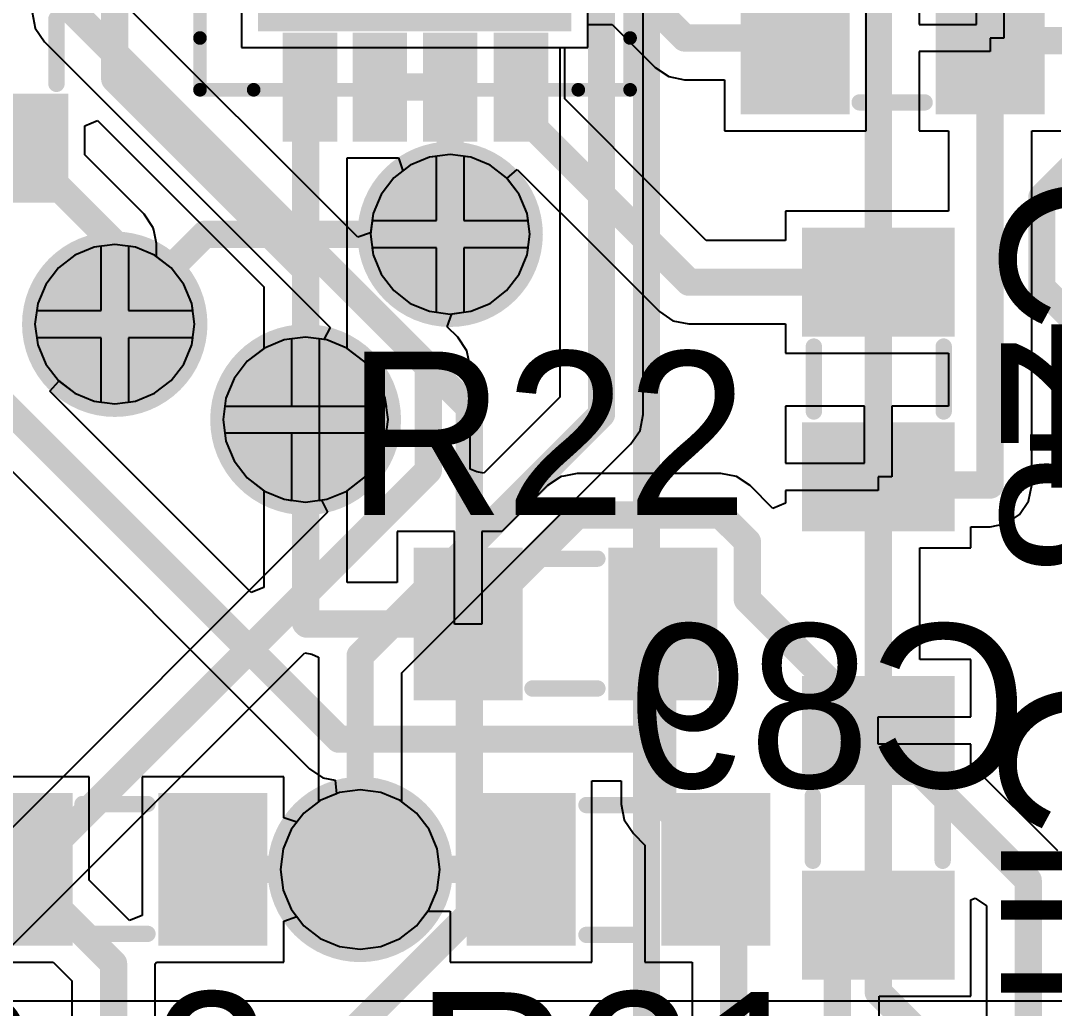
# Model space of a CAD drawing. Header units: millimetres. Extents: x 50.7 to 141.9, y 26.7 to 123.6.
# Drawn here: x 56.78 to 66.41, y 59.16 to 68.36 of the extents above; entities that cross this region are included whole.
import ezdxf

# ---------------------------------------------------------------- set-up
doc = ezdxf.new("R2010")
doc.units = ezdxf.units.MM
for name, color, linetype in [('BottomLayer', 5, 'Continuous'), ('BottomOverlay', 54, 'Continuous'), ('BottomSolder', 6, 'Continuous'), ('InternalPlane1', 76, 'Continuous'), ('InternalPlane3', 216, 'Continuous'), ('Mechanical16', 56, 'Continuous'), ('MidLayer1', 16, 'Continuous'), ('MidLayer2', 76, 'Continuous'), ('MidLayer3', 90, 'Continuous'), ('MidLayer4', 156, 'Continuous'), ('MultiLayer', 9, 'Continuous'), ('TopLayer', 1, 'Continuous'), ('TopOverlay', 2, 'Continuous'), ('TopPaste', 8, 'Continuous'), ('TopSolder', 216, 'Continuous')]:
    doc.layers.add(name, color=color, linetype=linetype)

msp = doc.modelspace()

# ---------------------------------------------------------------- linework, layer by layer
at = {"layer": 'BottomLayer'}
for p, q in [((62.5804, 64.6921), (62.5804, 72.8091)), ((58.8391, 71.3359), (58.8391, 68.1101)), ((59.9209, 66.344), (57.6655, 68.5995)), ((56.8885, 68.4386), (56.9181, 68.2899)), ((56.9181, 68.2899), (57.0023, 68.1639)), ((57.0023, 68.1639), (59.6632, 65.503)), ((58.8391, 68.1101), (61.8034, 68.1101)), ((61.8034, 68.1101), (61.8034, 64.853)), ((60.7822, 67.1132), (60.5899, 67.0878)), ((60.9745, 67.0878), (60.7822, 67.1132)), ((60.5899, 67.0878), (60.4107, 67.0136)), ((61.1537, 67.0136), (60.9745, 67.0878)), ((60.4107, 67.0136), (60.2569, 66.8955)), ((61.3075, 66.8955), (61.1537, 67.0136)), ((60.2569, 66.8955), (60.1388, 66.7417)), ((61.4256, 66.7417), (61.3075, 66.8955)), ((60.1388, 66.7417), (60.0646, 66.5625)), ((61.4998, 66.5625), (61.4256, 66.7417)), ((60.0646, 66.5625), (60.0412, 66.3848)), ((61.5252, 66.3702), (61.4998, 66.5625)), ((60.0412, 66.3848), (59.9209, 66.344)), ((61.4998, 66.1779), (61.5252, 66.3702)), ((57.4657, 66.2496), (57.2865, 66.1754)), ((57.658, 66.275), (57.4657, 66.2496)), ((57.8503, 66.2496), (57.658, 66.275)), ((58.0295, 66.1754), (57.8503, 66.2496)), ((57.2865, 66.1754), (57.1327, 66.0573)), ((58.1833, 66.0573), (58.0295, 66.1754)), ((61.4256, 65.9987), (61.4998, 66.1779)), ((57.1327, 66.0573), (57.0146, 65.9035)), ((58.3014, 65.9035), (58.1833, 66.0573)), ((61.3075, 65.8449), (61.4256, 65.9987)), ((57.0146, 65.9035), (56.9404, 65.7243)), ((58.3756, 65.7243), (58.3014, 65.9035)), ((61.1537, 65.7268), (61.3075, 65.8449)), ((56.9404, 65.7243), (56.915, 65.532)), ((58.401, 65.532), (58.3756, 65.7243)), ((60.9745, 65.6526), (61.1537, 65.7268)), ((60.756, 65.5089), (60.7968, 65.6292)), ((60.7968, 65.6292), (60.9745, 65.6526)), ((56.915, 65.532), (56.9404, 65.3397)), ((58.3756, 65.3397), (58.401, 65.532)), ((59.6632, 65.503), (59.6071, 65.3891)), ((60.8537, 65.4112), (60.756, 65.5089)), ((59.2371, 65.3854), (59.0517, 65.3086)), ((59.309, 65.3949), (59.2371, 65.3854)), ((59.309, 64.77), (59.309, 65.3949)), ((59.6071, 65.3891), (59.563, 65.3949)), ((59.563, 65.3949), (59.563, 64.643)), ((60.9379, 65.2852), (60.8537, 65.4112)), ((56.9404, 65.3397), (57.0146, 65.1605)), ((58.3014, 65.1605), (58.3756, 65.3397)), ((59.0517, 65.3086), (58.8925, 65.1865)), ((60.9675, 65.1366), (60.9379, 65.2852)), ((58.8925, 65.1865), (58.7704, 65.0273)), ((57.0146, 65.1605), (57.1327, 65.0067)), ((58.1833, 65.0067), (58.3014, 65.1605)), ((60.9675, 64.1829), (60.9675, 65.1366)), ((57.1327, 65.0067), (57.2865, 64.8886)), ((58.0295, 64.8886), (58.1833, 65.0067)), ((58.7704, 65.0273), (58.6936, 64.8419)), ((57.2865, 64.8886), (57.4657, 64.8144)), ((57.4657, 64.8144), (57.658, 64.789)), ((57.658, 64.789), (57.8503, 64.8144)), ((57.8503, 64.8144), (58.0295, 64.8886)), ((58.6936, 64.8419), (58.6841, 64.77)), ((61.8034, 64.853), (61.0947, 64.1442)), ((58.6841, 64.77), (59.309, 64.77)), ((59.563, 64.643), (59.563, 63.8911)), ((62.5508, 64.5434), (62.5804, 64.6921)), ((59.309, 64.516), (58.6841, 64.516)), ((58.6841, 64.516), (58.6936, 64.4441)), ((59.309, 63.8911), (59.309, 64.516)), ((62.4666, 64.4174), (62.5508, 64.5434)), ((58.6936, 64.4441), (58.7704, 64.2587)), ((60.3325, 62.2833), (62.4666, 64.4174)), ((58.7704, 64.2587), (58.8925, 64.0995)), ((61.0296, 64.1572), (60.9675, 64.1829)), ((61.0947, 64.1442), (61.0296, 64.1572)), ((58.8925, 64.0995), (59.0517, 63.9774)), ((59.0517, 63.9774), (59.2371, 63.9006)), ((59.2371, 63.9006), (59.309, 63.8911)), ((59.563, 63.8911), (59.5839, 63.8939)), ((59.5839, 63.8939), (59.6401, 63.78)), ((59.6401, 63.78), (56.1925, 60.3325)), ((56.6281, 59.6693), (59.4283, 62.4695)), ((59.4283, 62.4695), (59.4934, 62.4565)), ((59.4934, 62.4565), (59.5555, 62.4308)), ((59.5555, 62.4308), (59.5555, 61.0824)), ((60.3325, 61.0824), (60.3325, 62.2833)), ((59.5555, 61.0824), (59.4187, 60.9773)), ((60.4693, 60.9773), (60.3325, 61.0824)), ((59.4187, 60.9773), (59.3006, 60.8235)), ((60.5874, 60.8235), (60.4693, 60.9773)), ((59.3006, 60.8235), (59.2264, 60.6443)), ((60.6616, 60.6443), (60.5874, 60.8235)), ((59.2264, 60.6443), (59.201, 60.452)), ((60.687, 60.452), (60.6616, 60.6443)), ((59.201, 60.452), (59.2264, 60.2597)), ((60.6616, 60.2597), (60.687, 60.452)), ((59.2264, 60.2597), (59.3006, 60.0805)), ((60.5874, 60.0805), (60.6616, 60.2597)), ((59.3006, 60.0805), (59.4187, 59.9267)), ((60.4693, 59.9267), (60.5874, 60.0805)), ((59.4187, 59.9267), (59.5725, 59.8086)), ((60.3155, 59.8086), (60.4693, 59.9267)), ((59.5725, 59.8086), (59.7517, 59.7344)), ((60.1363, 59.7344), (60.3155, 59.8086)), ((59.7517, 59.7344), (59.944, 59.709)), ((59.944, 59.709), (60.1363, 59.7344)), ((67.8367, 59.2259), (56.5539, 59.2259))]:
    msp.add_line(p, q, dxfattribs=at)
at = {"layer": 'BottomLayer', "const_width": 0.254}
for points in [[(57.277, 68.4386), (57.277, 73.3188)], [(62.1919, 64.6921), (62.1919, 72.8091)], [(57.277, 68.4386), (60.579, 65.1366)], [(60.579, 64.1696), (60.579, 65.1366)], [(59.944, 62.4442), (62.1919, 64.6921)], [(56.3534, 59.944), (60.579, 64.1696)], [(59.944, 60.452), (59.944, 62.4442)]]:
    msp.add_lwpolyline(points, dxfattribs=at)
at = {"layer": 'BottomLayer'}
for points, const_width in [([(57.2135, 68.4386, 1), (57.3405, 68.4386, 1)], 0.127), ([(57.2135, 68.4386, 1), (57.3405, 68.4386, 1)], 0.127), ([(60.5409, 66.3702, 1), (61.0235, 66.3702, 1)], 0.4826), ([(57.4167, 65.532, 1), (57.8993, 65.532, 1)], 0.4826), ([(60.5155, 65.1366, 1), (60.6425, 65.1366, 1)], 0.127), ([(60.5155, 65.1366, 1), (60.6425, 65.1366, 1)], 0.127), ([(59.182, 64.643, 1), (59.69, 64.643, 1)], 0.508), ([(62.1284, 64.6921, 1), (62.2554, 64.6921, 1)], 0.127), ([(62.1284, 64.6921, 1), (62.2554, 64.6921, 1)], 0.127), ([(60.5155, 64.1696, 1), (60.6425, 64.1696, 1)], 0.127), ([(60.5155, 64.1696, 1), (60.6425, 64.1696, 1)], 0.127), ([(59.8805, 62.4442, 1), (60.0075, 62.4442, 1)], 0.127), ([(59.8805, 62.4442, 1), (60.0075, 62.4442, 1)], 0.127), ([(59.7027, 60.452, 1), (60.1853, 60.452, 1)], 0.4826), ([(59.8805, 60.452, 1), (60.0075, 60.452, 1)], 0.127)]:
    msp.add_lwpolyline(points, format="xyb", close=True, dxfattribs=dict(at, const_width=const_width))
at = {"layer": 'BottomSolder'}
for points, const_width in [([(60.4901, 66.3702, 1), (61.0743, 66.3702, 1)], 0.5842), ([(57.3659, 65.532, 1), (57.9501, 65.532, 1)], 0.5842), ([(59.1312, 64.643, 1), (59.7408, 64.643, 1)], 0.6096), ([(59.6519, 60.452, 1), (60.2361, 60.452, 1)], 0.5842)]:
    msp.add_lwpolyline(points, format="xyb", close=True, dxfattribs=dict(at, const_width=const_width))
msp.add_solid([(58.9915, 71.1835), (58.9915, 68.2625), (61.9125, 71.1835), (61.9125, 68.2625)], dxfattribs=at)
at = {"layer": 'InternalPlane1'}
for points, const_width in [([(60.3504, 66.3702, 1), (61.214, 66.3702, 1)], 0.8636), ([(57.2262, 65.532, 1), (58.0898, 65.532, 1)], 0.8636), ([(58.9915, 64.643, 1), (59.8805, 64.643, 1)], 0.889), ([(59.5122, 60.452, 1), (60.3758, 60.452, 1)], 0.8636)]:
    msp.add_lwpolyline(points, format="xyb", close=True, dxfattribs=dict(at, const_width=const_width))
at = {"layer": 'InternalPlane3'}
for points, const_width in [([(60.3504, 66.3702, 1), (61.214, 66.3702, 1)], 0.8636), ([(57.2262, 65.532, 1), (58.0898, 65.532, 1)], 0.8636), ([(58.9915, 64.643, 1), (59.8805, 64.643, 1)], 0.889), ([(59.5122, 60.452, 1), (60.3758, 60.452, 1)], 0.8636)]:
    msp.add_lwpolyline(points, format="xyb", close=True, dxfattribs=dict(at, const_width=const_width))
at = {"layer": 'Mechanical16', "const_width": 0.127}
for points in [[(58.452, 67.7164), (58.452, 71.723)], [(62.4586, 67.7164), (62.4586, 71.723)], [(58.452, 67.7164), (62.4586, 67.7164)]]:
    msp.add_lwpolyline(points, dxfattribs=at)
at = {"layer": 'Mechanical16', "const_width": 0.0635}
for points in [[(58.4202, 67.7164, 1), (58.4837, 67.7164, 1)], [(58.4202, 67.7164, 1), (58.4837, 67.7164, 1)], [(62.4268, 67.7164, 1), (62.4903, 67.7164, 1)], [(62.4268, 67.7164, 1), (62.4903, 67.7164, 1)]]:
    msp.add_lwpolyline(points, format="xyb", close=True, dxfattribs=at)
at = {"layer": 'MidLayer1', "const_width": 0.254}
for points in [[(64.77, 59.309), (64.77, 72.644)], [(57.658, 65.532), (58.4962, 66.3702)], [(58.4962, 66.3702), (60.7822, 66.3702)], [(64.77, 59.309), (69.469, 54.61)]]:
    msp.add_lwpolyline(points, dxfattribs=at)
at = {"layer": 'MidLayer1'}
for points, const_width in [([(60.5409, 66.3702, 1), (61.0235, 66.3702, 1)], 0.4826), ([(58.4327, 66.3702, 1), (58.5597, 66.3702, 1)], 0.127), ([(58.4327, 66.3702, 1), (58.5597, 66.3702, 1)], 0.127), ([(60.7187, 66.3702, 1), (60.8457, 66.3702, 1)], 0.127), ([(57.4167, 65.532, 1), (57.8993, 65.532, 1)], 0.4826), ([(57.5945, 65.532, 1), (57.7215, 65.532, 1)], 0.127), ([(59.182, 64.643, 1), (59.69, 64.643, 1)], 0.508), ([(59.7027, 60.452, 1), (60.1853, 60.452, 1)], 0.4826), ([(64.7065, 59.309, 1), (64.8335, 59.309, 1)], 0.127), ([(64.7065, 59.309, 1), (64.8335, 59.309, 1)], 0.127)]:
    msp.add_lwpolyline(points, format="xyb", close=True, dxfattribs=dict(at, const_width=const_width))
at = {"layer": 'MidLayer2', "const_width": 0.254}
for points in [[(62.611, 57.3168), (62.611, 79.581)], [(57.277, 68.4386), (57.277, 75.057)], [(57.277, 68.4386), (60.96, 64.7556)], [(66.294, 66.7148), (66.8892, 67.31)], [(66.294, 65.8732), (66.294, 66.7148)], [(66.294, 65.8732), (68.5402, 63.627)], [(60.96, 60.0312), (60.96, 64.7556)], [(59.555, 58.6262), (60.96, 60.0312)]]:
    msp.add_lwpolyline(points, dxfattribs=at)
at = {"layer": 'MidLayer2'}
for points, const_width in [([(57.2135, 68.4386, 1), (57.3405, 68.4386, 1)], 0.127), ([(57.2135, 68.4386, 1), (57.3405, 68.4386, 1)], 0.127), ([(60.5409, 66.3702, 1), (61.0235, 66.3702, 1)], 0.4826), ([(66.2305, 66.7148, 1), (66.3575, 66.7148, 1)], 0.127), ([(66.2305, 66.7148, 1), (66.3575, 66.7148, 1)], 0.127), ([(57.4167, 65.532, 1), (57.8993, 65.532, 1)], 0.4826), ([(66.2305, 65.8732, 1), (66.3575, 65.8732, 1)], 0.127), ([(66.2305, 65.8732, 1), (66.3575, 65.8732, 1)], 0.127), ([(59.182, 64.643, 1), (59.69, 64.643, 1)], 0.508), ([(60.8965, 64.7556, 1), (61.0235, 64.7556, 1)], 0.127), ([(60.8965, 64.7556, 1), (61.0235, 64.7556, 1)], 0.127), ([(59.7027, 60.452, 1), (60.1853, 60.452, 1)], 0.4826), ([(60.8965, 60.0312, 1), (61.0235, 60.0312, 1)], 0.127), ([(60.8965, 60.0312, 1), (61.0235, 60.0312, 1)], 0.127)]:
    msp.add_lwpolyline(points, format="xyb", close=True, dxfattribs=dict(at, const_width=const_width))
at = {"layer": 'MidLayer3'}
for p, q in [((58.8391, 71.3359), (58.8391, 68.1101)), ((62.0649, 68.1101), (62.0649, 71.3359)), ((58.8391, 68.1101), (62.0649, 68.1101)), ((60.5899, 67.0878), (60.4107, 67.0136)), ((60.6552, 67.0964), (60.5899, 67.0878)), ((60.6552, 66.4972), (60.6552, 67.0964)), ((60.9745, 67.0878), (60.9092, 67.0964)), ((60.9092, 67.0964), (60.9092, 66.4972)), ((61.1537, 67.0136), (60.9745, 67.0878)), ((60.4107, 67.0136), (60.2569, 66.8955)), ((61.3075, 66.8955), (61.1537, 67.0136)), ((60.2569, 66.8955), (60.1388, 66.7417)), ((61.4256, 66.7417), (61.3075, 66.8955)), ((60.1388, 66.7417), (60.0646, 66.5625)), ((61.4998, 66.5625), (61.4256, 66.7417)), ((60.0646, 66.5625), (60.056, 66.4972)), ((61.5084, 66.4972), (61.4998, 66.5625)), ((60.056, 66.4972), (60.6552, 66.4972)), ((60.9092, 66.4972), (61.5084, 66.4972)), ((57.4657, 66.2496), (57.2865, 66.1754)), ((57.531, 66.2582), (57.4657, 66.2496)), ((57.531, 65.659), (57.531, 66.2582)), ((57.8503, 66.2496), (57.785, 66.2582)), ((57.785, 66.2582), (57.785, 65.659)), ((58.0295, 66.1754), (57.8503, 66.2496)), ((57.2865, 66.1754), (57.1327, 66.0573)), ((58.1833, 66.0573), (58.0295, 66.1754)), ((60.6552, 66.2432), (60.056, 66.2432)), ((60.056, 66.2432), (60.0646, 66.1779)), ((60.0646, 66.1779), (60.1388, 65.9987)), ((60.6552, 65.644), (60.6552, 66.2432)), ((61.5084, 66.2432), (60.9092, 66.2432)), ((60.9092, 66.2432), (60.9092, 65.644)), ((61.4256, 65.9987), (61.4998, 66.1779)), ((61.4998, 66.1779), (61.5084, 66.2432)), ((57.1327, 66.0573), (57.0146, 65.9035)), ((58.3014, 65.9035), (58.1833, 66.0573)), ((60.1388, 65.9987), (60.2569, 65.8449)), ((61.3075, 65.8449), (61.4256, 65.9987)), ((57.0146, 65.9035), (56.9404, 65.7243)), ((58.3756, 65.7243), (58.3014, 65.9035)), ((60.2569, 65.8449), (60.4107, 65.7268)), ((61.1537, 65.7268), (61.3075, 65.8449)), ((56.9404, 65.7243), (56.9318, 65.659)), ((58.3842, 65.659), (58.3756, 65.7243)), ((60.4107, 65.7268), (60.5899, 65.6526)), ((60.9745, 65.6526), (61.1537, 65.7268)), ((56.9318, 65.659), (57.531, 65.659)), ((57.785, 65.659), (58.3842, 65.659)), ((60.5899, 65.6526), (60.6552, 65.644)), ((60.9092, 65.644), (60.9745, 65.6526)), ((57.531, 65.405), (56.9318, 65.405)), ((56.9318, 65.405), (56.9404, 65.3397)), ((57.531, 64.8058), (57.531, 65.405)), ((58.3842, 65.405), (57.785, 65.405)), ((57.785, 65.405), (57.785, 64.8058)), ((58.3756, 65.3397), (58.3842, 65.405)), ((59.2371, 65.3854), (59.0517, 65.3086)), ((59.436, 65.4116), (59.2371, 65.3854)), ((59.6349, 65.3854), (59.436, 65.4116)), ((59.8203, 65.3086), (59.6349, 65.3854)), ((56.9404, 65.3397), (57.0146, 65.1605)), ((58.3014, 65.1605), (58.3756, 65.3397)), ((59.0517, 65.3086), (58.8925, 65.1865)), ((59.9795, 65.1865), (59.8203, 65.3086)), ((58.8925, 65.1865), (58.7704, 65.0273)), ((60.1016, 65.0273), (59.9795, 65.1865)), ((57.0146, 65.1605), (57.1327, 65.0067)), ((58.1833, 65.0067), (58.3014, 65.1605)), ((57.1327, 65.0067), (57.2865, 64.8886)), ((58.0295, 64.8886), (58.1833, 65.0067)), ((58.7704, 65.0273), (58.6936, 64.8419)), ((60.1784, 64.8419), (60.1016, 65.0273)), ((57.2865, 64.8886), (57.4657, 64.8144)), ((57.4657, 64.8144), (57.531, 64.8058)), ((57.785, 64.8058), (57.8503, 64.8144)), ((57.8503, 64.8144), (58.0295, 64.8886)), ((58.6936, 64.8419), (58.6674, 64.643)), ((60.2046, 64.643), (60.1784, 64.8419)), ((58.6674, 64.643), (58.6936, 64.4441)), ((60.1784, 64.4441), (60.2046, 64.643)), ((58.6936, 64.4441), (58.7704, 64.2587)), ((60.1016, 64.2587), (60.1784, 64.4441)), ((58.7704, 64.2587), (58.8925, 64.0995)), ((59.9795, 64.0995), (60.1016, 64.2587)), ((58.8925, 64.0995), (59.0517, 63.9774)), ((59.8203, 63.9774), (59.9795, 64.0995)), ((59.0517, 63.9774), (59.2371, 63.9006)), ((59.6349, 63.9006), (59.8203, 63.9774)), ((59.2371, 63.9006), (59.436, 63.8744)), ((59.436, 63.8744), (59.6349, 63.9006)), ((59.7517, 61.1696), (59.5725, 61.0954)), ((59.944, 61.195), (59.7517, 61.1696)), ((60.1363, 61.1696), (59.944, 61.195)), ((60.3155, 61.0954), (60.1363, 61.1696)), ((59.5725, 61.0954), (59.4187, 60.9773)), ((60.4693, 60.9773), (60.3155, 61.0954)), ((59.4187, 60.9773), (59.3006, 60.8235)), ((60.5874, 60.8235), (60.4693, 60.9773)), ((59.3006, 60.8235), (59.2264, 60.6443)), ((60.6616, 60.6443), (60.5874, 60.8235)), ((59.2264, 60.6443), (59.201, 60.452)), ((60.687, 60.452), (60.6616, 60.6443)), ((59.201, 60.452), (59.2264, 60.2597)), ((60.6616, 60.2597), (60.687, 60.452)), ((59.2264, 60.2597), (59.3006, 60.0805)), ((60.5874, 60.0805), (60.6616, 60.2597)), ((59.3006, 60.0805), (59.4187, 59.9267)), ((60.4693, 59.9267), (60.5874, 60.0805)), ((59.4187, 59.9267), (59.5725, 59.8086)), ((60.3155, 59.8086), (60.4693, 59.9267)), ((59.5725, 59.8086), (59.7517, 59.7344)), ((60.1363, 59.7344), (60.3155, 59.8086)), ((59.7517, 59.7344), (59.944, 59.709)), ((59.944, 59.709), (60.1363, 59.7344))]:
    msp.add_line(p, q, dxfattribs=at)
for points, const_width in [([(60.5409, 66.3702, 1), (61.0235, 66.3702, 1)], 0.4826), ([(57.4167, 65.532, 1), (57.8993, 65.532, 1)], 0.4826), ([(59.182, 64.643, 1), (59.69, 64.643, 1)], 0.508), ([(59.7027, 60.452, 1), (60.1853, 60.452, 1)], 0.4826)]:
    msp.add_lwpolyline(points, format="xyb", close=True, dxfattribs=dict(at, const_width=const_width))
at = {"layer": 'MidLayer4'}
for p, q in [((58.8391, 71.3359), (58.8391, 68.1101)), ((62.0649, 68.1101), (62.0649, 71.3359)), ((58.8391, 68.1101), (62.0649, 68.1101)), ((60.7822, 67.1132), (60.5899, 67.0878)), ((60.9745, 67.0878), (60.7822, 67.1132)), ((60.5899, 67.0878), (60.4107, 67.0136)), ((61.1537, 67.0136), (60.9745, 67.0878)), ((60.4107, 67.0136), (60.2569, 66.8955)), ((61.3075, 66.8955), (61.1537, 67.0136)), ((60.2569, 66.8955), (60.1388, 66.7417)), ((61.4256, 66.7417), (61.3075, 66.8955)), ((60.1388, 66.7417), (60.0646, 66.5625)), ((61.4998, 66.5625), (61.4256, 66.7417)), ((60.0646, 66.5625), (60.0392, 66.3702)), ((61.5252, 66.3702), (61.4998, 66.5625)), ((60.0392, 66.3702), (60.0646, 66.1779)), ((61.4998, 66.1779), (61.5252, 66.3702)), ((57.4657, 66.2496), (57.2865, 66.1754)), ((57.658, 66.275), (57.4657, 66.2496)), ((57.8503, 66.2496), (57.658, 66.275)), ((58.0295, 66.1754), (57.8503, 66.2496)), ((57.2865, 66.1754), (57.1327, 66.0573)), ((58.1833, 66.0573), (58.0295, 66.1754)), ((60.0646, 66.1779), (60.1388, 65.9987)), ((61.4256, 65.9987), (61.4998, 66.1779)), ((57.1327, 66.0573), (57.0146, 65.9035)), ((58.3014, 65.9035), (58.1833, 66.0573)), ((60.1388, 65.9987), (60.2569, 65.8449)), ((61.3075, 65.8449), (61.4256, 65.9987)), ((57.0146, 65.9035), (56.9404, 65.7243)), ((58.3756, 65.7243), (58.3014, 65.9035)), ((60.2569, 65.8449), (60.4107, 65.7268)), ((61.1537, 65.7268), (61.3075, 65.8449)), ((56.9404, 65.7243), (56.915, 65.532)), ((58.401, 65.532), (58.3756, 65.7243)), ((60.4107, 65.7268), (60.5899, 65.6526)), ((60.9745, 65.6526), (61.1537, 65.7268)), ((60.5899, 65.6526), (60.7822, 65.6272)), ((60.7822, 65.6272), (60.9745, 65.6526)), ((56.915, 65.532), (56.9404, 65.3397)), ((58.3756, 65.3397), (58.401, 65.532)), ((59.2371, 65.3854), (59.0517, 65.3086)), ((59.309, 65.3949), (59.2371, 65.3854)), ((59.309, 64.77), (59.309, 65.3949)), ((59.6349, 65.3854), (59.563, 65.3949)), ((59.563, 65.3949), (59.563, 64.77)), ((59.8203, 65.3086), (59.6349, 65.3854)), ((56.9404, 65.3397), (57.0146, 65.1605)), ((58.3014, 65.1605), (58.3756, 65.3397)), ((59.0517, 65.3086), (58.8925, 65.1865)), ((59.9795, 65.1865), (59.8203, 65.3086)), ((58.8925, 65.1865), (58.7704, 65.0273)), ((60.1016, 65.0273), (59.9795, 65.1865)), ((57.0146, 65.1605), (57.1327, 65.0067)), ((58.1833, 65.0067), (58.3014, 65.1605)), ((57.1327, 65.0067), (57.2865, 64.8886)), ((58.0295, 64.8886), (58.1833, 65.0067)), ((58.7704, 65.0273), (58.6936, 64.8419)), ((60.1784, 64.8419), (60.1016, 65.0273)), ((57.2865, 64.8886), (57.4657, 64.8144)), ((57.4657, 64.8144), (57.658, 64.789)), ((57.658, 64.789), (57.8503, 64.8144)), ((57.8503, 64.8144), (58.0295, 64.8886)), ((58.6936, 64.8419), (58.6841, 64.77)), ((60.1879, 64.77), (60.1784, 64.8419)), ((58.6841, 64.77), (59.309, 64.77)), ((59.563, 64.77), (60.1879, 64.77)), ((59.309, 64.516), (58.6841, 64.516)), ((58.6841, 64.516), (58.6936, 64.4441)), ((59.309, 63.8911), (59.309, 64.516)), ((60.1879, 64.516), (59.563, 64.516)), ((59.563, 64.516), (59.563, 63.8911)), ((60.1784, 64.4441), (60.1879, 64.516)), ((58.6936, 64.4441), (58.7704, 64.2587)), ((60.1016, 64.2587), (60.1784, 64.4441)), ((58.7704, 64.2587), (58.8925, 64.0995)), ((59.9795, 64.0995), (60.1016, 64.2587)), ((58.8925, 64.0995), (59.0517, 63.9774)), ((59.8203, 63.9774), (59.9795, 64.0995)), ((59.0517, 63.9774), (59.2371, 63.9006)), ((59.6349, 63.9006), (59.8203, 63.9774)), ((59.2371, 63.9006), (59.309, 63.8911)), ((59.563, 63.8911), (59.6349, 63.9006)), ((59.7517, 61.1696), (59.5725, 61.0954)), ((59.944, 61.195), (59.7517, 61.1696)), ((60.1363, 61.1696), (59.944, 61.195)), ((60.3155, 61.0954), (60.1363, 61.1696)), ((59.5725, 61.0954), (59.4187, 60.9773)), ((60.4693, 60.9773), (60.3155, 61.0954)), ((59.4187, 60.9773), (59.3006, 60.8235)), ((60.5874, 60.8235), (60.4693, 60.9773)), ((59.3006, 60.8235), (59.2264, 60.6443)), ((60.6616, 60.6443), (60.5874, 60.8235)), ((59.2264, 60.6443), (59.201, 60.452)), ((60.687, 60.452), (60.6616, 60.6443)), ((59.201, 60.452), (59.2264, 60.2597)), ((60.6616, 60.2597), (60.687, 60.452)), ((59.2264, 60.2597), (59.3006, 60.0805)), ((60.5874, 60.0805), (60.6616, 60.2597)), ((59.3006, 60.0805), (59.4187, 59.9267)), ((60.4693, 59.9267), (60.5874, 60.0805)), ((59.4187, 59.9267), (59.5725, 59.8086)), ((60.3155, 59.8086), (60.4693, 59.9267)), ((59.5725, 59.8086), (59.7517, 59.7344)), ((60.1363, 59.7344), (60.3155, 59.8086)), ((59.7517, 59.7344), (59.944, 59.709)), ((59.944, 59.709), (60.1363, 59.7344))]:
    msp.add_line(p, q, dxfattribs=at)
for points, const_width in [([(60.5409, 66.3702, 1), (61.0235, 66.3702, 1)], 0.4826), ([(57.4167, 65.532, 1), (57.8993, 65.532, 1)], 0.4826), ([(59.182, 64.643, 1), (59.69, 64.643, 1)], 0.508), ([(59.7027, 60.452, 1), (60.1853, 60.452, 1)], 0.4826)]:
    msp.add_lwpolyline(points, format="xyb", close=True, dxfattribs=dict(at, const_width=const_width))
at = {"layer": 'MultiLayer'}
for points, const_width in [([(60.5409, 66.3702, 1), (61.0235, 66.3702, 1)], 0.4826), ([(57.4167, 65.532, 1), (57.8993, 65.532, 1)], 0.4826), ([(59.182, 64.643, 1), (59.69, 64.643, 1)], 0.508), ([(59.7027, 60.452, 1), (60.1853, 60.452, 1)], 0.4826)]:
    msp.add_lwpolyline(points, format="xyb", close=True, dxfattribs=dict(at, const_width=const_width))
at = {"layer": 'TopLayer'}
for p, q in [((64.6574, 67.3354), (64.6574, 69.0626)), ((65.151, 69.0626), (65.151, 68.326)), ((65.6844, 68.326), (65.6844, 69.0626)), ((65.9384, 69.0626), (65.9384, 68.199)), ((62.0649, 68.1101), (62.0649, 68.326)), ((62.0649, 68.326), (62.2902, 68.326)), ((62.2902, 68.326), (62.6919, 67.9243)), ((65.151, 68.326), (65.6844, 68.326)), ((65.9384, 68.199), (65.8114, 68.199)), ((65.8114, 68.199), (65.8114, 68.072)), ((61.849, 67.6308), (61.849, 68.1101)), ((61.849, 68.1101), (62.0649, 68.1101)), ((65.8114, 68.072), (65.151, 68.072)), ((65.151, 68.072), (65.151, 67.3354)), ((62.6919, 67.9243), (62.8179, 67.8401)), ((62.8179, 67.8401), (62.9666, 67.8105)), ((62.9666, 67.8105), (63.3366, 67.8105)), ((63.3366, 67.8105), (63.3366, 67.3354)), ((62.7587, 66.7211), (61.849, 67.6308)), ((57.3786, 67.3821), (57.4959, 67.4307)), ((57.4959, 67.4307), (59.0475, 65.8791)), ((57.3786, 67.1118), (57.3786, 67.3821)), ((63.3366, 67.3354), (64.6574, 67.3354)), ((65.151, 67.3354), (65.4229, 67.3354)), ((65.4229, 67.3354), (65.4229, 66.5844)), ((66.1999, 64.0334), (66.1999, 67.3354)), ((66.1999, 67.3354), (66.4718, 67.3354)), ((57.9327, 66.5577), (57.3786, 67.1118)), ((59.8245, 66.04), (59.8245, 67.0814)), ((59.8245, 67.0814), (60.3015, 67.0814)), ((60.3015, 67.0814), (60.3423, 66.9611)), ((60.3423, 66.9611), (60.2569, 66.8955)), ((61.3118, 66.89), (61.4073, 66.9737)), ((61.4073, 66.9737), (62.2093, 66.1717)), ((60.2569, 66.8955), (60.1388, 66.7417)), ((61.4256, 66.7417), (61.3118, 66.89)), ((60.1388, 66.7417), (60.0646, 66.5625)), ((61.4998, 66.5625), (61.4256, 66.7417)), ((63.1673, 66.3125), (62.7587, 66.7211)), ((62.7587, 66.7211), (62.7587, 66.7211)), ((58.0169, 66.4317), (57.9327, 66.5577)), ((60.0646, 66.5625), (60.0392, 66.3702)), ((61.5252, 66.3702), (61.4998, 66.5625)), ((65.4229, 66.5844), (63.9064, 66.5844)), ((63.9064, 66.5844), (63.9064, 66.3125)), ((58.0218, 66.407), (58.0169, 66.4317)), ((58.0465, 66.283), (58.0218, 66.407)), ((60.0392, 66.3702), (60.0646, 66.1779)), ((61.4998, 66.1779), (61.5252, 66.3702)), ((58.0465, 66.1624), (58.0465, 66.283)), ((63.9064, 66.3125), (63.1673, 66.3125)), ((58.1833, 66.0573), (58.0465, 66.1624)), ((60.0646, 66.1779), (60.1388, 65.9987)), ((61.4256, 65.9987), (61.4998, 66.1779)), ((62.2093, 66.1717), (62.2093, 66.1717)), ((62.2093, 66.1717), (62.7317, 65.6493)), ((58.3014, 65.9035), (58.1833, 66.0573)), ((59.8245, 65.3054), (59.8245, 66.04)), ((60.1388, 65.9987), (60.2569, 65.8449)), ((61.3075, 65.8449), (61.4256, 65.9987)), ((58.3756, 65.7243), (58.3014, 65.9035)), ((59.0475, 65.8791), (59.0475, 65.3054)), ((60.2569, 65.8449), (60.4107, 65.7268)), ((61.1537, 65.7268), (61.3075, 65.8449)), ((58.401, 65.532), (58.3756, 65.7243)), ((60.4107, 65.7268), (60.5899, 65.6526)), ((60.9745, 65.6526), (61.1537, 65.7268)), ((60.5899, 65.6526), (60.7822, 65.6272)), ((60.7822, 65.6272), (60.9745, 65.6526)), ((62.7317, 65.6493), (62.8577, 65.5651)), ((58.3756, 65.3397), (58.401, 65.532)), ((62.8577, 65.5651), (63.0064, 65.5355)), ((63.0064, 65.5355), (63.9064, 65.5355)), ((63.9064, 65.5355), (63.9064, 65.2636)), ((58.3014, 65.1605), (58.3756, 65.3397)), ((59.0475, 65.3054), (58.8925, 65.1865)), ((59.9795, 65.1865), (59.8245, 65.3054)), ((58.8925, 65.1865), (58.7704, 65.0273)), ((60.1016, 65.0273), (59.9795, 65.1865)), ((63.9064, 65.2636), (65.4229, 65.2636)), ((65.4229, 65.2636), (65.4229, 64.77)), ((58.1833, 65.0067), (58.3014, 65.1605)), ((57.0545, 64.9069), (57.1382, 65.0024)), ((57.1382, 65.0024), (57.2865, 64.8886)), ((58.0295, 64.8886), (58.1833, 65.0067)), ((58.7704, 65.0273), (58.6936, 64.8419)), ((60.1784, 64.8419), (60.1016, 65.0273)), ((58.9302, 63.0312), (57.0545, 64.9069)), ((57.2865, 64.8886), (57.4657, 64.8144)), ((57.4657, 64.8144), (57.658, 64.789)), ((57.658, 64.789), (57.8503, 64.8144)), ((57.8503, 64.8144), (58.0295, 64.8886)), ((58.6936, 64.8419), (58.6841, 64.77)), ((60.1879, 64.77), (60.1784, 64.8419)), ((58.6841, 64.77), (60.1879, 64.77)), ((64.643, 64.77), (63.9064, 64.77)), ((63.9064, 64.77), (63.9064, 64.2366)), ((64.643, 64.2366), (64.643, 64.77)), ((65.4229, 64.77), (64.897, 64.77)), ((64.897, 64.77), (64.897, 64.1096)), ((60.1879, 64.516), (58.6841, 64.516)), ((58.6841, 64.516), (58.6936, 64.4441)), ((60.1784, 64.4441), (60.1879, 64.516)), ((56.3858, 64.4768), (59.4716, 61.391)), ((58.6936, 64.4441), (58.7704, 64.2587)), ((60.1016, 64.2587), (60.1784, 64.4441)), ((58.7704, 64.2587), (58.8925, 64.0995)), ((59.9795, 64.0995), (60.1016, 64.2587)), ((63.9064, 64.2366), (64.643, 64.2366)), ((61.965, 64.1425), (61.841, 64.1178)), ((63.3022, 64.1425), (61.965, 64.1425)), ((63.4509, 64.1129), (63.3022, 64.1425)), ((58.8925, 64.0995), (59.0475, 63.9806)), ((59.8245, 63.9806), (59.9795, 64.0995)), ((61.8163, 64.1129), (61.6903, 64.0287)), ((61.841, 64.1178), (61.8163, 64.1129)), ((63.5769, 64.0287), (63.4509, 64.1129)), ((64.897, 64.1096), (64.77, 64.1096)), ((64.77, 64.1096), (64.77, 63.9826)), ((66.1703, 63.8847), (66.1999, 64.0334)), ((59.0475, 63.9806), (59.0475, 63.0798)), ((59.8245, 63.1265), (59.8245, 63.9806)), ((61.6903, 64.0287), (61.2632, 63.6016)), ((63.7891, 63.8165), (63.5769, 64.0287)), ((64.77, 63.9826), (63.9064, 63.9826)), ((63.9064, 63.9826), (63.9064, 63.8651)), ((63.9064, 63.8651), (63.7891, 63.8165)), ((66.0861, 63.7587), (66.1703, 63.8847)), ((65.9601, 63.6745), (66.0861, 63.7587)), ((65.6336, 63.4492), (65.6336, 63.6449)), ((65.6336, 63.6449), (65.8114, 63.6449)), ((65.8114, 63.6449), (65.9601, 63.6745)), ((60.822, 63.6016), (60.2886, 63.6016)), ((60.2886, 63.6016), (60.2886, 63.1265)), ((60.822, 62.738), (60.822, 63.6016)), ((61.2632, 63.6016), (61.076, 63.6016)), ((61.076, 63.6016), (61.076, 62.738)), ((65.1585, 62.4078), (65.1585, 63.4492)), ((65.1585, 63.4492), (65.6336, 63.4492)), ((59.0475, 63.0798), (58.9302, 63.0312)), ((60.2886, 63.1265), (59.8245, 63.1265)), ((61.076, 62.738), (60.822, 62.738)), ((65.6336, 62.4078), (65.1585, 62.4078)), ((65.6336, 61.8744), (65.6336, 62.4078)), ((64.77, 61.6204), (64.77, 61.8744)), ((64.77, 61.8744), (65.6336, 61.8744)), ((65.6336, 61.6204), (64.77, 61.6204)), ((65.6336, 61.4332), (65.6336, 61.6204)), ((66.4417, 60.6251), (65.6336, 61.4332)), ((59.4716, 61.391), (59.5976, 61.3068)), ((57.4184, 61.3156), (56.2685, 61.3156)), ((57.4184, 60.352), (57.4184, 61.3156)), ((59.2328, 61.3156), (57.912, 61.3156)), ((57.912, 61.3156), (57.912, 60.0243)), ((59.2328, 60.9327), (59.2328, 61.3156)), ((59.5976, 61.3068), (59.7109, 61.2843)), ((59.7109, 61.2843), (59.7233, 61.1579)), ((62.103, 59.5884), (62.103, 61.2772)), ((62.103, 61.2772), (62.3749, 61.2772)), ((62.3749, 61.2772), (62.3749, 61.0616)), ((59.7233, 61.1579), (59.5725, 61.0954)), ((59.5725, 61.0954), (59.4187, 60.9773)), ((62.3749, 61.0616), (62.4045, 60.9129)), ((59.4187, 60.9773), (59.3531, 60.8919)), ((59.3531, 60.8919), (59.2328, 60.9327)), ((62.4045, 60.9129), (62.4887, 60.7869)), ((62.4887, 60.7869), (62.5966, 60.679)), ((62.5966, 60.679), (62.5966, 59.5884)), ((57.7947, 59.9757), (57.4184, 60.352)), ((65.6336, 60.1685), (65.6729, 60.1848)), ((65.6729, 60.1848), (65.7785, 60.1142)), ((65.6336, 59.2726), (65.6336, 60.1685)), ((65.7785, 60.1142), (65.7785, 51.9769)), ((57.912, 60.0243), (57.7947, 59.9757)), ((59.2328, 59.9713), (59.3531, 60.0121)), ((59.3531, 60.0121), (59.4187, 59.9267)), ((60.4693, 59.9267), (60.5744, 60.0635)), ((60.5744, 60.0635), (60.7822, 60.0635)), ((60.7822, 60.0635), (60.7822, 59.5884)), ((59.2328, 59.5884), (59.2328, 59.9713)), ((59.4187, 59.9267), (59.5725, 59.8086)), ((60.3155, 59.8086), (60.4693, 59.9267)), ((59.5725, 59.8086), (59.7517, 59.7344)), ((60.1363, 59.7344), (60.3155, 59.8086)), ((59.7517, 59.7344), (59.944, 59.709)), ((59.944, 59.709), (60.1363, 59.7344)), ((56.4269, 59.5884), (57.0832, 59.5884)), ((57.0832, 59.5884), (57.2585, 59.4131)), ((58.0355, 59.574), (58.0473, 59.5884)), ((58.0355, 58.2968), (58.0355, 59.574)), ((58.0473, 59.5884), (59.2328, 59.5884)), ((60.7822, 59.5884), (62.103, 59.5884)), ((62.5966, 59.5884), (63.0353, 59.5884)), ((63.0353, 59.5884), (63.0353, 57.2994)), ((57.2585, 59.4131), (57.2585, 58.2799)), ((64.7775, 54.2244), (64.7775, 59.2726)), ((64.7775, 59.2726), (65.6336, 59.2726))]:
    msp.add_line(p, q, dxfattribs=at)
at = {"layer": 'TopLayer', "const_width": 0.254}
for points in [[(57.658, 67.818), (57.658, 70.048)], [(62.4332, 68.7324), (62.9666, 68.199)], [(62.9666, 68.199), (63.997, 68.199)], [(65.8114, 64.0334), (65.8114, 68.199)], [(65.8368, 68.1736), (67.564, 68.1736)], [(57.658, 67.818), (59.436, 66.04)], [(59.436, 67.7008), (59.447, 67.7118)], [(59.436, 66.04), (59.436, 67.7008)], [(60.127, 67.7418), (60.7822, 67.7418)], [(60.7822, 66.3702), (60.7822, 67.7418)], [(61.4426, 67.4878), (61.4426, 67.7418)], [(61.4426, 67.4878), (62.484, 66.4464)], [(56.642, 67.299), (57.658, 66.283)], [(62.484, 66.4464), (63.0064, 65.924)], [(57.658, 65.532), (57.658, 66.283)], [(55.2704, 66.1416), (59.7463, 61.6657)], [(59.436, 64.643), (59.436, 66.04)], [(63.0064, 65.924), (64.77, 65.924)], [(59.436, 62.749), (59.436, 64.643)], [(64.77, 61.7474), (64.77, 64.1096)], [(64.77, 64.1096), (64.8462, 64.0334)], [(64.8462, 64.0334), (65.8114, 64.0334)], [(60.949, 62.738), (61.965, 63.754)], [(61.965, 63.754), (63.3022, 63.754)], [(63.3022, 63.754), (63.5508, 63.5054)], [(63.5508, 62.9666), (63.5508, 63.5054)], [(63.5508, 62.9666), (64.77, 61.7474)], [(59.436, 62.749), (59.447, 62.738)], [(59.447, 62.738), (60.949, 62.738)], [(62.7634, 61.6657), (62.7634, 62.738)], [(64.77, 61.7474), (66.167, 60.3504)], [(59.7463, 61.6657), (62.7634, 61.6657)], [(62.7634, 61.0616), (62.7634, 61.6657)], [(62.7634, 61.0616), (63.246, 60.579)], [(56.769, 60.452), (57.647, 59.574)], [(58.547, 60.452), (60.198, 60.452)], [(60.198, 60.452), (61.468, 60.452)], [(63.3205, 60.3775), (63.4238, 60.2742)], [(66.167, 51.816), (66.167, 60.3504)], [(63.4238, 56.5658), (63.4238, 60.2742)], [(64.389, 59.552), (64.77, 59.933)], [(57.647, 57.531), (57.647, 59.574)], [(64.389, 53.594), (64.389, 59.552)]]:
    msp.add_lwpolyline(points, dxfattribs=at)
at = {"layer": 'TopLayer'}
for points, const_width in [([(62.9031, 68.199, 1), (63.0301, 68.199, 1)], 0.127), ([(62.9031, 68.199, 1), (63.0301, 68.199, 1)], 0.127), ([(63.9335, 68.199, 1), (64.0605, 68.199, 1)], 0.127), ([(65.7479, 68.199, 1), (65.8749, 68.199, 1)], 0.127), ([(65.7733, 68.1736, 1), (65.9003, 68.1736, 1)], 0.127), ([(57.5945, 67.818, 1), (57.7215, 67.818, 1)], 0.127), ([(57.5945, 67.818, 1), (57.7215, 67.818, 1)], 0.127), ([(59.3725, 67.7008, 1), (59.4995, 67.7008, 1)], 0.127), ([(59.3725, 67.7008, 1), (59.4995, 67.7008, 1)], 0.127), ([(59.3835, 67.7118, 1), (59.5105, 67.7118, 1)], 0.127), ([(60.0635, 67.7418, 1), (60.1905, 67.7418, 1)], 0.127), ([(60.7187, 67.7418, 1), (60.8457, 67.7418, 1)], 0.127), ([(60.7187, 67.7418, 1), (60.8457, 67.7418, 1)], 0.127), ([(61.3791, 67.7418, 1), (61.5061, 67.7418, 1)], 0.127), ([(61.3791, 67.4878, 1), (61.5061, 67.4878, 1)], 0.127), ([(61.3791, 67.4878, 1), (61.5061, 67.4878, 1)], 0.127), ([(60.5409, 66.3702, 1), (61.0235, 66.3702, 1)], 0.4826), ([(62.4205, 66.4464, 1), (62.5475, 66.4464, 1)], 0.127), ([(62.4205, 66.4464, 1), (62.5475, 66.4464, 1)], 0.127), ([(60.7187, 66.3702, 1), (60.8457, 66.3702, 1)], 0.127), ([(57.5945, 66.283, 1), (57.7215, 66.283, 1)], 0.127), ([(57.5945, 66.283, 1), (57.7215, 66.283, 1)], 0.127), ([(59.3725, 66.04, 1), (59.4995, 66.04, 1)], 0.127), ([(59.3725, 66.04, 1), (59.4995, 66.04, 1)], 0.127), ([(59.3725, 66.04, 1), (59.4995, 66.04, 1)], 0.127), ([(57.4167, 65.532, 1), (57.8993, 65.532, 1)], 0.4826), ([(62.9429, 65.924, 1), (63.0699, 65.924, 1)], 0.127), ([(62.9429, 65.924, 1), (63.0699, 65.924, 1)], 0.127), ([(64.7065, 65.924, 1), (64.8335, 65.924, 1)], 0.127), ([(57.5945, 65.532, 1), (57.7215, 65.532, 1)], 0.127), ([(59.182, 64.643, 1), (59.69, 64.643, 1)], 0.508), ([(59.3725, 64.643, 1), (59.4995, 64.643, 1)], 0.127), ([(59.3725, 64.643, 1), (59.4995, 64.643, 1)], 0.127), ([(64.7065, 64.1096, 1), (64.8335, 64.1096, 1)], 0.127), ([(64.7065, 64.1096, 1), (64.8335, 64.1096, 1)], 0.127), ([(64.7827, 64.0334, 1), (64.9097, 64.0334, 1)], 0.127), ([(64.7827, 64.0334, 1), (64.9097, 64.0334, 1)], 0.127), ([(65.7479, 64.0334, 1), (65.8749, 64.0334, 1)], 0.127), ([(65.7479, 64.0334, 1), (65.8749, 64.0334, 1)], 0.127), ([(61.9015, 63.754, 1), (62.0285, 63.754, 1)], 0.127), ([(61.9015, 63.754, 1), (62.0285, 63.754, 1)], 0.127), ([(63.2387, 63.754, 1), (63.3657, 63.754, 1)], 0.127), ([(63.2387, 63.754, 1), (63.3657, 63.754, 1)], 0.127), ([(63.4873, 63.5054, 1), (63.6143, 63.5054, 1)], 0.127), ([(63.4873, 63.5054, 1), (63.6143, 63.5054, 1)], 0.127), ([(63.4873, 62.9666, 1), (63.6143, 62.9666, 1)], 0.127), ([(63.4873, 62.9666, 1), (63.6143, 62.9666, 1)], 0.127), ([(59.3725, 62.749, 1), (59.4995, 62.749, 1)], 0.127), ([(59.3725, 62.749, 1), (59.4995, 62.749, 1)], 0.127), ([(59.3835, 62.738, 1), (59.5105, 62.738, 1)], 0.127), ([(59.3835, 62.738, 1), (59.5105, 62.738, 1)], 0.127), ([(60.8855, 62.738, 1), (61.0125, 62.738, 1)], 0.127), ([(60.8855, 62.738, 1), (61.0125, 62.738, 1)], 0.127), ([(62.6999, 62.738, 1), (62.8269, 62.738, 1)], 0.127), ([(64.7065, 61.7474, 1), (64.8335, 61.7474, 1)], 0.127), ([(64.7065, 61.7474, 1), (64.8335, 61.7474, 1)], 0.127), ([(64.7065, 61.7474, 1), (64.8335, 61.7474, 1)], 0.127), ([(59.6828, 61.6657, 1), (59.8098, 61.6657, 1)], 0.127), ([(59.6828, 61.6657, 1), (59.8098, 61.6657, 1)], 0.127), ([(62.6999, 61.6657, 1), (62.8269, 61.6657, 1)], 0.127), ([(62.6999, 61.6657, 1), (62.8269, 61.6657, 1)], 0.127), ([(62.6999, 61.6657, 1), (62.8269, 61.6657, 1)], 0.127), ([(62.6999, 61.0616, 1), (62.8269, 61.0616, 1)], 0.127), ([(62.6999, 61.0616, 1), (62.8269, 61.0616, 1)], 0.127), ([(59.7027, 60.452, 1), (60.1853, 60.452, 1)], 0.4826), ([(63.1825, 60.579, 1), (63.3095, 60.579, 1)], 0.127), ([(56.7055, 60.452, 1), (56.8325, 60.452, 1)], 0.127), ([(58.4835, 60.452, 1), (58.6105, 60.452, 1)], 0.127), ([(60.1345, 60.452, 1), (60.2615, 60.452, 1)], 0.127), ([(60.1345, 60.452, 1), (60.2615, 60.452, 1)], 0.127), ([(61.4045, 60.452, 1), (61.5315, 60.452, 1)], 0.127), ([(63.257, 60.3775, 1), (63.384, 60.3775, 1)], 0.127), ([(66.1035, 60.3504, 1), (66.2305, 60.3504, 1)], 0.127), ([(66.1035, 60.3504, 1), (66.2305, 60.3504, 1)], 0.127), ([(63.3603, 60.2742, 1), (63.4873, 60.2742, 1)], 0.127), ([(63.3603, 60.2742, 1), (63.4873, 60.2742, 1)], 0.127), ([(64.7065, 59.933, 1), (64.8335, 59.933, 1)], 0.127), ([(57.5835, 59.574, 1), (57.7105, 59.574, 1)], 0.127), ([(57.5835, 59.574, 1), (57.7105, 59.574, 1)], 0.127), ([(64.3255, 59.552, 1), (64.4525, 59.552, 1)], 0.127), ([(64.3255, 59.552, 1), (64.4525, 59.552, 1)], 0.127)]:
    msp.add_lwpolyline(points, format="xyb", close=True, dxfattribs=dict(at, const_width=const_width))
for points in [[(63.5906, 67.5894), (64.4034, 67.5894), (63.5906, 68.8086), (64.4034, 68.8086)], [(65.405, 67.5894), (66.2178, 67.5894), (65.405, 68.8086), (66.2178, 68.8086)], [(59.3246, 68.1482), (59.3246, 67.3354), (59.6294, 68.1482), (59.6294, 67.3354)], [(59.9746, 68.1482), (59.9746, 67.3354), (60.2794, 68.1482), (60.2794, 67.3354)], [(60.6298, 68.1482), (60.6298, 67.3354), (60.9346, 68.1482), (60.9346, 67.3354)], [(61.2902, 68.1482), (61.2902, 67.3354), (61.595, 68.1482), (61.595, 67.3354)], [(57.1246, 66.7656), (57.1246, 67.5784), (55.9054, 66.7656), (55.9054, 67.5784)], [(64.1604, 66.3304), (64.1604, 65.5176), (65.3796, 66.3304), (65.3796, 65.5176)], [(64.1604, 64.516), (64.1604, 63.7032), (65.3796, 64.516), (65.3796, 63.7032)], [(60.5426, 62.1284), (61.3554, 62.1284), (60.5426, 63.3476), (61.3554, 63.3476)], [(62.357, 62.1284), (63.1698, 62.1284), (62.357, 63.3476), (63.1698, 63.3476)], [(65.3796, 61.341), (65.3796, 62.1538), (64.1604, 61.341), (64.1604, 62.1538)], [(56.3516, 59.8424), (57.1644, 59.8424), (56.3516, 61.0616), (57.1644, 61.0616)], [(58.166, 59.8424), (58.9788, 59.8424), (58.166, 61.0616), (58.9788, 61.0616)], [(61.849, 61.0616), (61.0362, 61.0616), (61.849, 59.8424), (61.0362, 59.8424)], [(63.6634, 61.0616), (62.8506, 61.0616), (63.6634, 59.8424), (62.8506, 59.8424)], [(65.3796, 59.5266), (65.3796, 60.3394), (64.1604, 59.5266), (64.1604, 60.3394)]]:
    msp.add_solid(points, dxfattribs=at)
at = {"layer": 'TopOverlay'}
for points, const_width in [([(57.115, 67.772), (57.115, 68.3768)], 0.1524), ([(58.452, 67.7164), (58.452, 68.199)], 0.127), ([(62.4586, 67.7164), (62.4586, 68.199)], 0.127), ([(58.452, 67.7164), (58.952, 67.7164)], 0.127), ([(61.976, 67.7164), (62.4586, 67.7164)], 0.127), ([(64.597, 67.599), (65.2018, 67.599)], 0.1524), ([(64.17, 64.7192), (64.17, 65.324)], 0.1524), ([(65.3796, 64.7192), (65.3796, 65.324)], 0.1524), ([(61.549, 63.3476), (62.1538, 63.3476)], 0.1524), ([(61.549, 62.138), (62.1538, 62.138)], 0.1524), ([(64.1604, 60.533), (64.1604, 61.1378)], 0.1524), ([(65.37, 60.533), (65.37, 61.1378)], 0.1524), ([(57.358, 61.0616), (57.9628, 61.0616)], 0.1524), ([(62.0522, 61.052), (62.657, 61.052)], 0.1524), ([(57.358, 59.852), (57.9628, 59.852)], 0.1524), ([(62.0522, 59.8424), (62.657, 59.8424)], 0.1524)]:
    msp.add_lwpolyline(points, dxfattribs=dict(at, const_width=const_width))
for points, const_width in [([(57.0769, 68.3768, 1), (57.1531, 68.3768, 1)], 0.0762), ([(58.4202, 68.199, 1), (58.4837, 68.199, 1)], 0.0635), ([(62.4268, 68.199, 1), (62.4903, 68.199, 1)], 0.0635), ([(57.0769, 67.772, 1), (57.1531, 67.772, 1)], 0.0762), ([(58.4202, 67.7164, 1), (58.4837, 67.7164, 1)], 0.0635), ([(58.4202, 67.7164, 1), (58.4837, 67.7164, 1)], 0.0635), ([(58.9203, 67.7164, 1), (58.9838, 67.7164, 1)], 0.0635), ([(61.9442, 67.7164, 1), (62.0077, 67.7164, 1)], 0.0635), ([(62.4268, 67.7164, 1), (62.4903, 67.7164, 1)], 0.0635), ([(62.4268, 67.7164, 1), (62.4903, 67.7164, 1)], 0.0635), ([(64.5589, 67.599, 1), (64.6351, 67.599, 1)], 0.0762), ([(65.1637, 67.599, 1), (65.2399, 67.599, 1)], 0.0762), ([(64.1319, 65.324, 1), (64.2081, 65.324, 1)], 0.0762), ([(65.3415, 65.324, 1), (65.4177, 65.324, 1)], 0.0762), ([(64.1319, 64.7192, 1), (64.2081, 64.7192, 1)], 0.0762), ([(65.3415, 64.7192, 1), (65.4177, 64.7192, 1)], 0.0762), ([(61.5109, 63.3476, 1), (61.5871, 63.3476, 1)], 0.0762), ([(62.1157, 63.3476, 1), (62.1919, 63.3476, 1)], 0.0762), ([(61.5109, 62.138, 1), (61.5871, 62.138, 1)], 0.0762), ([(62.1157, 62.138, 1), (62.1919, 62.138, 1)], 0.0762), ([(64.1223, 61.1378, 1), (64.1985, 61.1378, 1)], 0.0762), ([(65.3319, 61.1378, 1), (65.4081, 61.1378, 1)], 0.0762), ([(57.3199, 61.0616, 1), (57.3961, 61.0616, 1)], 0.0762), ([(57.9247, 61.0616, 1), (58.0009, 61.0616, 1)], 0.0762), ([(62.0141, 61.052, 1), (62.0903, 61.052, 1)], 0.0762), ([(62.6189, 61.052, 1), (62.6951, 61.052, 1)], 0.0762), ([(64.1223, 60.533, 1), (64.1985, 60.533, 1)], 0.0762), ([(65.3319, 60.533, 1), (65.4081, 60.533, 1)], 0.0762), ([(57.3199, 59.852, 1), (57.3961, 59.852, 1)], 0.0762), ([(57.9247, 59.852, 1), (58.0009, 59.852, 1)], 0.0762), ([(62.0141, 59.8424, 1), (62.0903, 59.8424, 1)], 0.0762), ([(62.6189, 59.8424, 1), (62.6951, 59.8424, 1)], 0.0762)]:
    msp.add_lwpolyline(points, format="xyb", close=True, dxfattribs=dict(at, const_width=const_width))
at = {"layer": 'TopPaste'}
for points in [[(63.5906, 67.5894), (64.4034, 67.5894), (63.5906, 68.8086), (64.4034, 68.8086)], [(65.405, 67.5894), (66.2178, 67.5894), (65.405, 68.8086), (66.2178, 68.8086)], [(59.3246, 68.1482), (59.3246, 67.3354), (59.6294, 68.1482), (59.6294, 67.3354)], [(59.9746, 68.1482), (59.9746, 67.3354), (60.2794, 68.1482), (60.2794, 67.3354)], [(60.6298, 68.1482), (60.6298, 67.3354), (60.9346, 68.1482), (60.9346, 67.3354)], [(61.2902, 68.1482), (61.2902, 67.3354), (61.595, 68.1482), (61.595, 67.3354)], [(57.1246, 66.7656), (57.1246, 67.5784), (55.9054, 66.7656), (55.9054, 67.5784)], [(64.1604, 66.3304), (64.1604, 65.5176), (65.3796, 66.3304), (65.3796, 65.5176)], [(64.1604, 64.516), (64.1604, 63.7032), (65.3796, 64.516), (65.3796, 63.7032)], [(60.5426, 62.1284), (61.3554, 62.1284), (60.5426, 63.3476), (61.3554, 63.3476)], [(62.357, 62.1284), (63.1698, 62.1284), (62.357, 63.3476), (63.1698, 63.3476)], [(65.3796, 61.341), (65.3796, 62.1538), (64.1604, 61.341), (64.1604, 62.1538)], [(56.3516, 59.8424), (57.1644, 59.8424), (56.3516, 61.0616), (57.1644, 61.0616)], [(58.166, 59.8424), (58.9788, 59.8424), (58.166, 61.0616), (58.9788, 61.0616)], [(61.849, 61.0616), (61.0362, 61.0616), (61.849, 59.8424), (61.0362, 59.8424)], [(63.6634, 61.0616), (62.8506, 61.0616), (63.6634, 59.8424), (62.8506, 59.8424)], [(65.3796, 59.5266), (65.3796, 60.3394), (64.1604, 59.5266), (64.1604, 60.3394)]]:
    msp.add_solid(points, dxfattribs=at)
at = {"layer": 'TopSolder'}
for points, const_width in [([(60.4901, 66.3702, 1), (61.0743, 66.3702, 1)], 0.5842), ([(57.3659, 65.532, 1), (57.9501, 65.532, 1)], 0.5842), ([(59.1312, 64.643, 1), (59.7408, 64.643, 1)], 0.6096), ([(59.6519, 60.452, 1), (60.2361, 60.452, 1)], 0.5842)]:
    msp.add_lwpolyline(points, format="xyb", close=True, dxfattribs=dict(at, const_width=const_width))
for points in [[(58.9915, 71.1835), (58.9915, 68.2625), (61.9125, 71.1835), (61.9125, 68.2625)], [(63.489, 67.4878), (64.505, 67.4878), (63.489, 68.9102), (64.505, 68.9102)], [(65.3034, 67.4878), (66.3194, 67.4878), (65.3034, 68.9102), (66.3194, 68.9102)], [(59.223, 68.2498), (59.223, 67.2338), (59.731, 68.2498), (59.731, 67.2338)], [(59.873, 68.2498), (59.873, 67.2338), (60.381, 68.2498), (60.381, 67.2338)], [(60.5282, 68.2498), (60.5282, 67.2338), (61.0362, 68.2498), (61.0362, 67.2338)], [(61.1886, 68.2498), (61.1886, 67.2338), (61.6966, 68.2498), (61.6966, 67.2338)], [(57.2262, 66.664), (57.2262, 67.68), (55.8038, 66.664), (55.8038, 67.68)], [(64.0588, 66.432), (64.0588, 65.416), (65.4812, 66.432), (65.4812, 65.416)], [(64.0588, 64.6176), (64.0588, 63.6016), (65.4812, 64.6176), (65.4812, 63.6016)], [(60.441, 62.0268), (61.457, 62.0268), (60.441, 63.4492), (61.457, 63.4492)], [(62.2554, 62.0268), (63.2714, 62.0268), (62.2554, 63.4492), (63.2714, 63.4492)], [(65.4812, 61.2394), (65.4812, 62.2554), (64.0588, 61.2394), (64.0588, 62.2554)], [(56.25, 59.7408), (57.266, 59.7408), (56.25, 61.1632), (57.266, 61.1632)], [(58.0644, 59.7408), (59.0804, 59.7408), (58.0644, 61.1632), (59.0804, 61.1632)], [(61.9506, 61.1632), (60.9346, 61.1632), (61.9506, 59.7408), (60.9346, 59.7408)], [(63.765, 61.1632), (62.749, 61.1632), (63.765, 59.7408), (62.749, 59.7408)], [(65.4812, 59.425), (65.4812, 60.441), (64.0588, 59.425), (64.0588, 60.441)]]:
    msp.add_solid(points, dxfattribs=at)

# ---------------------------------------------------------------- texts
at = {"layer": 'BottomOverlay', "text_generation_flag": 2}
for s, p in [('Q84', (69.977, 64.008)), ('C89', (66.167, 61.214))]:
    msp.add_text(s, height=1.524, dxfattribs=at).set_placement(p)
at = {"layer": 'TopOverlay'}
for s, p in [('C28', (65.913, 66.929)), ('Cin2', (65.913, 62.23))]:
    msp.add_text(s, height=1.524, rotation=270, dxfattribs=at).set_placement(p)
for s, p in [('R22', (59.817, 63.754)), ('Rs2', (55.499, 57.785)), ('R21', (60.452, 57.785))]:
    msp.add_text(s, height=1.524, dxfattribs=at).set_placement(p)

doc.saveas('drawing.dxf')
